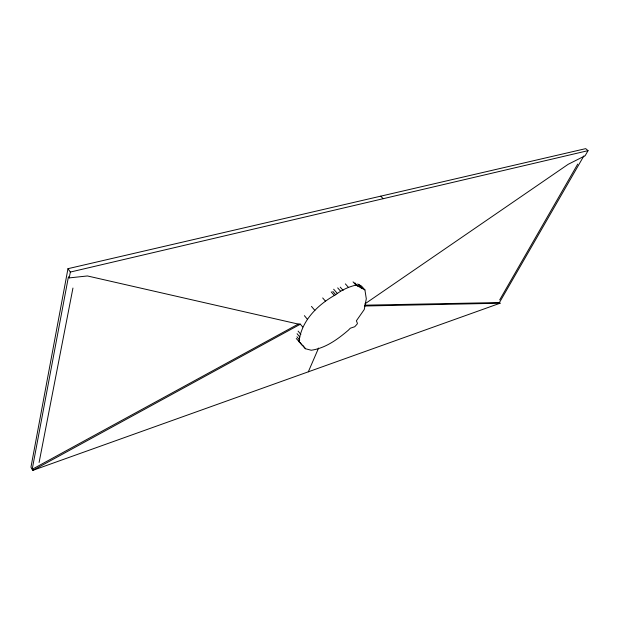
<?xml version="1.0" encoding="UTF-8"?>
<svg xmlns="http://www.w3.org/2000/svg" width="619" height="619" viewBox="0 0 619 619"><rect width="100%" height="100%" fill="white"/><g stroke="black" fill="none" stroke-linecap="round" stroke-linejoin="round"><path stroke-width="0.93" d="M298.985 341.82C301.213 320.804 317.872 304.563 335.691 294.714C341.51 290.102 348.636 286.821 355.94 285.104L364.916 289.893L366.301 298.822L364.243 309.539L356.382 320.797L357.442 323.35L357.062 324.17L354.749 326.731L350.315 328.209L348.265 330.283C337.564 339.39 325.509 348.203 311.241 350.246L305.484 348.745L296.261 338.485M364.916 303.875L568.126 164.337L585.102 155.779L588.05 150.657L585.706 148.637L67.974 268.685L30.95 467.183L32.83 470.363L500.082 303.217L499.432 302.552L364.862 305.182M32.83 470.363L299.89 324.457L87.434 275.958L69.227 277.9L70.334 272.058L67.974 268.685M39.098 462.47L72.949 288.052M308.308 371.818L318.584 348.064M499.688 299.921L577.728 164.089M499.432 302.552L583.841 155.942M298.327 324.054L32.203 469.303L68.446 276.77L69.227 277.9M70.334 272.058L588.05 150.657M364.606 306.003L500.082 303.217M380.716 196.169L383.169 198.699M364.916 289.893L361.496 286.071L357.65 283.997L361.086 287.85M358.881 284.663L362.308 288.508M354.849 282.829L357.728 286.055M353.054 281.869L355.94 285.104M345.363 283.889L348.249 287.154M340.233 287.123L343.112 290.404M337.688 287.889L340.566 291.17M333.664 289.235L337.115 293.189M332.821 291.417L335.691 294.714M331.219 291.897L334.09 295.201M322.692 297.94L325.548 301.26M311.465 306.405L314.87 310.421M304.378 315.651L307.186 319.009M299.882 323.613L302.66 326.971M298.118 331.126L300.873 334.469M297.074 333.703L299.82 337.046M296.95 336.79L299.689 340.125M302.792 345.456L305.484 348.745M299.774 342.322L301.948 344.976"/></g></svg>
